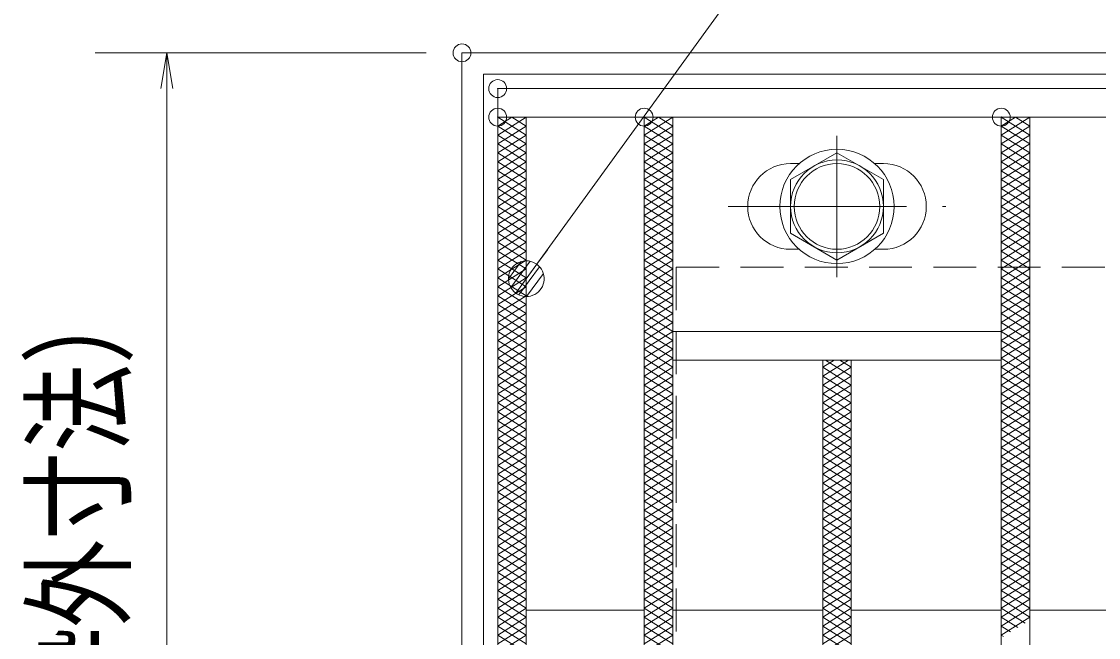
# Model space of a CAD drawing. Units: millimetres, scale not verified. Extents: x -1050 to 1050, y -742 to 742.
# Drawn here: x -857.1 to -706.3, y 405.6 to 491.9 of the extents above; entities that cross this region are included whole.
import ezdxf
from ezdxf.enums import TextEntityAlignment as Align

# ---------------------------------------------------------------- set-up
doc = ezdxf.new("R2010")
doc.units = ezdxf.units.MM
doc.header["$LTSCALE"] = 5
doc.header["$PDMODE"] = 32
doc.header["$PDSIZE"] = 2.5
doc.linetypes.add('CHAIN1', pattern=[8, 5, -1, 1, -1])
doc.linetypes.add('DASHED1', pattern=[1.8, 1.2, -0.6])
for name, color, linetype, lineweight in [('0-1_寸法注釈', 2, 'Continuous', 9), ('0-2_0', 2, 'Continuous', 9), ('0-3_DEFPOINTS', 134, 'Continuous', 9), ('0-4_蓋', 5, 'Continuous', 9), ('0-5_ハッチング', 4, 'Continuous', 9), ('0-7_中心線', 6, 'CHAIN1', 9), ('0-8_締付部品', 7, 'Continuous', 9), ('0-9_枠', 7, 'Continuous', 9), ('0-A_溝開口', 4, 'DASHED1', 9)]:
    doc.layers.add(name, color=color, linetype=linetype, lineweight=lineweight)
doc.styles.add('ＭＳ ゴシック', font='')
doc.styles.get('ＭＳ ゴシック').set_extended_font_data('MS Gothic')

# ---------------------------------------------------------------- blocks, each defined once
blk = doc.blocks.new('_OPEN')
at = {"layer": '0-2_0'}
blk.add_line((0, 0), (-5, 0), dxfattribs=at)
blk.add_lwpolyline([(-5, 0.833), (0, 0), (-5, -0.833)], dxfattribs=at)
blk = doc.blocks.new('_Dot')
at = {"layer": '0-2_0'}
for p, q in [((-2.5, 0), (-5, 0)), ((2.445, 0.5), (-2.445, 0.5)), ((1.997, 1.5), (-1.997, 1.5)), ((2.289, -0.995), (-2.289, -0.995)), ((1.499, -1.995), (-1.499, -1.995))]:
    blk.add_line(p, q, dxfattribs=at)
for points in [[(2.5, 0), (2.48, 0.313), (2.421, 0.622), (2.324, 0.92), (2.191, 1.204), (2.023, 1.469), (1.822, 1.711), (1.594, 1.926), (1.34, 2.111), (1.064, 2.262), (0.773, 2.378), (0.468, 2.456), (0.157, 2.495), (-0.157, 2.495), (-0.468, 2.456), (-0.773, 2.378), (-1.064, 2.262), (-1.34, 2.111), (-1.594, 1.926), (-1.822, 1.711), (-2.023, 1.469), (-2.191, 1.204), (-2.324, 0.92), (-2.421, 0.622), (-2.48, 0.313), (-2.5, 0), (0, 0)], [(-2.5, 0), (-2.48, -0.313), (-2.421, -0.622), (-2.324, -0.92), (-2.191, -1.204), (-2.023, -1.469), (-1.822, -1.711), (-1.594, -1.926), (-1.34, -2.111), (-1.064, -2.262), (-0.773, -2.378), (-0.468, -2.456), (-0.157, -2.495), (0.157, -2.495), (0.468, -2.456), (0.773, -2.378), (1.064, -2.262), (1.34, -2.111), (1.594, -1.926), (1.822, -1.711), (2.023, -1.469), (2.191, -1.204), (2.324, -0.92), (2.421, -0.622), (2.48, -0.313), (2.5, 0), (0, 0)]]:
    blk.add_lwpolyline(points, close=True, dxfattribs=at)

msp = doc.modelspace()

# ---------------------------------------------------------------- linework, layer by layer
at = {"layer": '0-1_寸法注釈'}
for p, q in [((-800.45, 487.475), (-846.789, 487.475)), ((-836.789, 482.475), (-836.789, 332.475))]:
    msp.add_line(p, q, dxfattribs=at)
msp.add_lwpolyline([(-615.707, 540.749), (-724.931, 540.749), (-785.857, 456.667)], dxfattribs=at)
at = {"layer": '0-3_DEFPOINTS'}
msp.add_point((-795.45, 487.475), dxfattribs=at)
at = {"layer": '0-4_蓋'}
for p, q in [((204.55, 482.475), (-790.45, 482.475)), ((-790.45, 332.475), (-790.45, 482.475)), ((204.55, 478.475), (-790.45, 478.475)), ((-786.45, 336.475), (-786.45, 478.475)), ((-769.95, 478.475), (-769.95, 336.475)), ((-765.95, 478.475), (-765.95, 336.475)), ((-719.95, 478.475), (-719.95, 336.475)), ((-715.95, 478.475), (-715.95, 336.475)), ((-749.45, 471.978), (-748.238, 471.978)), ((-737.662, 471.978), (-736.45, 471.978)), ((-749.45, 459.978), (-748.245, 459.978)), ((-737.655, 459.978), (-736.45, 459.978)), ((-719.95, 448.475), (-765.95, 448.475)), ((-719.95, 444.475), (-765.95, 444.475)), ((-744.95, 444.475), (-744.95, 370.475)), ((-740.95, 444.475), (-740.95, 370.475)), ((-769.95, 409.475), (-786.45, 409.475)), ((-744.95, 409.475), (-765.95, 409.475)), ((-719.95, 409.475), (-740.95, 409.475)), ((-694.95, 409.475), (-715.95, 409.475))]:
    msp.add_line(p, q, dxfattribs=at)
for centre, start, end in [((-749.45, 465.978), 90, 270), ((-736.45, 465.978), 270, 90)]:
    msp.add_arc(centre, 6, start, end, dxfattribs=at)
at = {"layer": '0-4_蓋', "color": 7}
msp.add_point((-790.45, 482.475), dxfattribs=at)
at = {"layer": '0-5_ハッチング'}
for p, q in [((-790.45, 477.225), (-788.45, 478.475)), ((-790.45, 478.475), (-786.45, 475.975)), ((-790.45, 475.975), (-786.45, 478.475)), ((-788.45, 478.475), (-786.45, 477.225)), ((-769.95, 475.975), (-765.95, 478.475)), ((-769.95, 478.475), (-765.95, 475.975)), ((-719.95, 475.975), (-715.95, 478.475)), ((-719.95, 478.475), (-715.95, 475.975)), ((-790.45, 477.225), (-786.45, 474.725)), ((-790.45, 474.725), (-786.45, 477.225)), ((-769.95, 474.725), (-765.95, 477.225)), ((-769.95, 477.225), (-765.95, 474.725)), ((-719.95, 474.725), (-715.95, 477.225)), ((-719.95, 477.225), (-715.95, 474.725)), ((-790.45, 475.975), (-786.45, 473.475)), ((-790.45, 473.475), (-786.45, 475.975)), ((-769.95, 473.475), (-765.95, 475.975)), ((-769.95, 475.975), (-765.95, 473.475)), ((-719.95, 473.475), (-715.95, 475.975)), ((-719.95, 475.975), (-715.95, 473.475)), ((-790.45, 474.725), (-786.45, 472.225)), ((-790.45, 472.225), (-786.45, 474.725)), ((-790.45, 473.475), (-786.45, 470.975)), ((-790.45, 470.975), (-786.45, 473.475)), ((-769.95, 472.225), (-765.95, 474.725)), ((-769.95, 474.725), (-765.95, 472.225)), ((-769.95, 470.975), (-765.95, 473.475)), ((-769.95, 473.475), (-765.95, 470.975)), ((-719.95, 472.225), (-715.95, 474.725)), ((-719.95, 474.725), (-715.95, 472.225)), ((-719.95, 470.975), (-715.95, 473.475)), ((-719.95, 473.475), (-715.95, 470.975)), ((-790.45, 472.225), (-786.45, 469.725)), ((-790.45, 469.725), (-786.45, 472.225)), ((-769.95, 469.725), (-765.95, 472.225)), ((-769.95, 472.225), (-765.95, 469.725)), ((-719.95, 469.725), (-715.95, 472.225)), ((-719.95, 472.225), (-715.95, 469.725)), ((-790.45, 470.975), (-786.45, 468.475)), ((-790.45, 468.475), (-786.45, 470.975)), ((-769.95, 468.475), (-765.95, 470.975)), ((-769.95, 470.975), (-765.95, 468.475)), ((-719.95, 468.475), (-715.95, 470.975)), ((-719.95, 470.975), (-715.95, 468.475)), ((-790.45, 469.725), (-786.45, 467.225)), ((-790.45, 467.225), (-786.45, 469.725)), ((-769.95, 467.225), (-765.95, 469.725)), ((-769.95, 469.725), (-765.95, 467.225)), ((-719.95, 467.225), (-715.95, 469.725)), ((-719.95, 469.725), (-715.95, 467.225)), ((-790.45, 468.475), (-786.45, 465.975)), ((-790.45, 465.975), (-786.45, 468.475)), ((-769.95, 465.975), (-765.95, 468.475)), ((-769.95, 468.475), (-765.95, 465.975)), ((-719.95, 465.975), (-715.95, 468.475)), ((-719.95, 468.475), (-715.95, 465.975)), ((-790.45, 467.225), (-786.45, 464.725)), ((-790.45, 464.725), (-786.45, 467.225)), ((-790.45, 465.975), (-786.45, 463.475)), ((-790.45, 463.475), (-786.45, 465.975)), ((-769.95, 464.725), (-765.95, 467.225)), ((-769.95, 467.225), (-765.95, 464.725)), ((-769.95, 463.475), (-765.95, 465.975)), ((-769.95, 465.975), (-765.95, 463.475)), ((-719.95, 464.725), (-715.95, 467.225)), ((-719.95, 467.225), (-715.95, 464.725)), ((-719.95, 463.475), (-715.95, 465.975)), ((-719.95, 465.975), (-715.95, 463.475)), ((-790.45, 464.725), (-786.45, 462.225)), ((-790.45, 462.225), (-786.45, 464.725)), ((-769.95, 462.225), (-765.95, 464.725)), ((-769.95, 464.725), (-765.95, 462.225)), ((-719.95, 462.225), (-715.95, 464.725)), ((-719.95, 464.725), (-715.95, 462.225)), ((-790.45, 463.475), (-786.45, 460.975)), ((-790.45, 460.975), (-786.45, 463.475)), ((-769.95, 460.975), (-765.95, 463.475)), ((-769.95, 463.475), (-765.95, 460.975)), ((-719.95, 460.975), (-715.95, 463.475)), ((-719.95, 463.475), (-715.95, 460.975)), ((-790.45, 462.225), (-786.45, 459.725)), ((-790.45, 459.725), (-786.45, 462.225)), ((-769.95, 459.725), (-765.95, 462.225)), ((-769.95, 462.225), (-765.95, 459.725)), ((-719.95, 459.725), (-715.95, 462.225)), ((-719.95, 462.225), (-715.95, 459.725)), ((-790.45, 460.975), (-786.45, 458.475)), ((-790.45, 458.475), (-786.45, 460.975)), ((-769.95, 458.475), (-765.95, 460.975)), ((-769.95, 460.975), (-765.95, 458.475)), ((-719.95, 458.475), (-715.95, 460.975)), ((-719.95, 460.975), (-715.95, 458.475)), ((-790.45, 459.725), (-786.45, 457.225)), ((-790.45, 457.225), (-786.45, 459.725)), ((-790.45, 458.475), (-786.45, 455.975)), ((-790.45, 455.975), (-786.45, 458.475)), ((-769.95, 457.225), (-765.95, 459.725)), ((-769.95, 459.725), (-765.95, 457.225)), ((-769.95, 455.975), (-765.95, 458.475)), ((-769.95, 458.475), (-765.95, 455.975)), ((-719.95, 457.225), (-715.95, 459.725)), ((-719.95, 459.725), (-715.95, 457.225)), ((-719.95, 455.975), (-715.95, 458.475)), ((-719.95, 458.475), (-715.95, 455.975)), ((-790.45, 457.225), (-786.45, 454.725)), ((-790.45, 454.725), (-786.45, 457.225)), ((-769.95, 454.725), (-765.95, 457.225)), ((-769.95, 457.225), (-765.95, 454.725)), ((-719.95, 454.725), (-715.95, 457.225)), ((-719.95, 457.225), (-715.95, 454.725)), ((-790.45, 455.975), (-786.45, 453.475)), ((-790.45, 453.475), (-786.45, 455.975)), ((-769.95, 453.475), (-765.95, 455.975)), ((-769.95, 455.975), (-765.95, 453.475)), ((-719.95, 453.475), (-715.95, 455.975)), ((-719.95, 455.975), (-715.95, 453.475)), ((-790.45, 454.725), (-786.45, 452.225)), ((-790.45, 452.225), (-786.45, 454.725)), ((-769.95, 452.225), (-765.95, 454.725)), ((-769.95, 454.725), (-765.95, 452.225)), ((-719.95, 452.225), (-715.95, 454.725)), ((-719.95, 454.725), (-715.95, 452.225)), ((-790.45, 453.475), (-786.45, 450.975)), ((-790.45, 450.975), (-786.45, 453.475)), ((-769.95, 450.975), (-765.95, 453.475)), ((-769.95, 453.475), (-765.95, 450.975)), ((-719.95, 450.975), (-715.95, 453.475)), ((-719.95, 453.475), (-715.95, 450.975)), ((-790.45, 452.225), (-786.45, 449.725)), ((-790.45, 449.725), (-786.45, 452.225)), ((-790.45, 450.975), (-786.45, 448.475)), ((-790.45, 448.475), (-786.45, 450.975)), ((-769.95, 449.725), (-765.95, 452.225)), ((-769.95, 452.225), (-765.95, 449.725)), ((-769.95, 448.475), (-765.95, 450.975)), ((-769.95, 450.975), (-765.95, 448.475)), ((-719.95, 449.725), (-715.95, 452.225)), ((-719.95, 452.225), (-715.95, 449.725)), ((-719.95, 448.475), (-715.95, 450.975)), ((-719.95, 450.975), (-715.95, 448.475)), ((-790.45, 449.725), (-786.45, 447.225)), ((-790.45, 447.225), (-786.45, 449.725)), ((-769.95, 447.225), (-765.95, 449.725)), ((-769.95, 449.725), (-765.95, 447.225)), ((-719.95, 447.225), (-715.95, 449.725)), ((-719.95, 449.725), (-715.95, 447.225)), ((-790.45, 448.475), (-786.45, 445.975)), ((-790.45, 445.975), (-786.45, 448.475)), ((-769.95, 445.975), (-765.95, 448.475)), ((-769.95, 448.475), (-765.95, 445.975)), ((-719.95, 445.975), (-715.95, 448.475)), ((-719.95, 448.475), (-715.95, 445.975)), ((-790.45, 447.225), (-786.45, 444.725)), ((-790.45, 444.725), (-786.45, 447.225)), ((-769.95, 444.725), (-765.95, 447.225)), ((-769.95, 447.225), (-765.95, 444.725)), ((-719.95, 444.725), (-715.95, 447.225)), ((-719.95, 447.225), (-715.95, 444.725)), ((-790.45, 445.975), (-786.45, 443.475)), ((-790.45, 443.475), (-786.45, 445.975)), ((-769.95, 443.475), (-765.95, 445.975)), ((-769.95, 445.975), (-765.95, 443.475)), ((-719.95, 443.475), (-715.95, 445.975)), ((-719.95, 445.975), (-715.95, 443.475)), ((-790.45, 444.725), (-786.45, 442.225)), ((-790.45, 442.225), (-786.45, 444.725)), ((-790.45, 443.475), (-786.45, 440.975)), ((-790.45, 440.975), (-786.45, 443.475)), ((-769.95, 442.225), (-765.95, 444.725)), ((-769.95, 444.725), (-765.95, 442.225)), ((-769.95, 440.975), (-765.95, 443.475)), ((-769.95, 443.475), (-765.95, 440.975)), ((-744.95, 442.225), (-741.35, 444.475)), ((-744.95, 443.475), (-743.35, 444.475)), ((-744.95, 440.975), (-740.95, 443.475)), ((-744.95, 443.475), (-740.95, 440.975)), ((-744.55, 444.475), (-740.95, 442.225)), ((-742.55, 444.475), (-740.95, 443.475)), ((-719.95, 442.225), (-715.95, 444.725)), ((-719.95, 444.725), (-715.95, 442.225)), ((-719.95, 440.975), (-715.95, 443.475)), ((-719.95, 443.475), (-715.95, 440.975)), ((-790.45, 442.225), (-786.45, 439.725)), ((-790.45, 439.725), (-786.45, 442.225)), ((-769.95, 439.725), (-765.95, 442.225)), ((-769.95, 442.225), (-765.95, 439.725)), ((-744.95, 439.725), (-740.95, 442.225)), ((-744.95, 442.225), (-740.95, 439.725)), ((-719.95, 439.725), (-715.95, 442.225)), ((-719.95, 442.225), (-715.95, 439.725)), ((-790.45, 440.975), (-786.45, 438.475)), ((-790.45, 438.475), (-786.45, 440.975)), ((-769.95, 438.475), (-765.95, 440.975)), ((-769.95, 440.975), (-765.95, 438.475)), ((-744.95, 438.475), (-740.95, 440.975)), ((-744.95, 440.975), (-740.95, 438.475)), ((-719.95, 438.475), (-715.95, 440.975)), ((-719.95, 440.975), (-715.95, 438.475)), ((-790.45, 439.725), (-786.45, 437.225)), ((-790.45, 437.225), (-786.45, 439.725)), ((-769.95, 437.225), (-765.95, 439.725)), ((-769.95, 439.725), (-765.95, 437.225)), ((-744.95, 437.225), (-740.95, 439.725)), ((-744.95, 439.725), (-740.95, 437.225)), ((-719.95, 437.225), (-715.95, 439.725)), ((-719.95, 439.725), (-715.95, 437.225)), ((-790.45, 438.475), (-786.45, 435.975)), ((-790.45, 435.975), (-786.45, 438.475)), ((-769.95, 435.975), (-765.95, 438.475)), ((-769.95, 438.475), (-765.95, 435.975)), ((-744.95, 435.975), (-740.95, 438.475)), ((-744.95, 438.475), (-740.95, 435.975)), ((-719.95, 435.975), (-715.95, 438.475)), ((-719.95, 438.475), (-715.95, 435.975)), ((-790.45, 437.225), (-786.45, 434.725)), ((-790.45, 434.725), (-786.45, 437.225)), ((-790.45, 435.975), (-786.45, 433.475)), ((-790.45, 433.475), (-786.45, 435.975)), ((-769.95, 434.725), (-765.95, 437.225)), ((-769.95, 437.225), (-765.95, 434.725)), ((-769.95, 433.475), (-765.95, 435.975)), ((-769.95, 435.975), (-765.95, 433.475)), ((-744.95, 434.725), (-740.95, 437.225)), ((-744.95, 437.225), (-740.95, 434.725)), ((-744.95, 433.475), (-740.95, 435.975)), ((-744.95, 435.975), (-740.95, 433.475)), ((-719.95, 434.725), (-715.95, 437.225)), ((-719.95, 437.225), (-715.95, 434.725)), ((-719.95, 433.475), (-715.95, 435.975)), ((-719.95, 435.975), (-715.95, 433.475)), ((-790.45, 434.725), (-786.45, 432.225)), ((-790.45, 432.225), (-786.45, 434.725)), ((-769.95, 432.225), (-765.95, 434.725)), ((-769.95, 434.725), (-765.95, 432.225)), ((-744.95, 432.225), (-740.95, 434.725)), ((-744.95, 434.725), (-740.95, 432.225)), ((-719.95, 432.225), (-715.95, 434.725)), ((-719.95, 434.725), (-715.95, 432.225)), ((-790.45, 433.475), (-786.45, 430.975)), ((-790.45, 430.975), (-786.45, 433.475)), ((-769.95, 430.975), (-765.95, 433.475)), ((-769.95, 433.475), (-765.95, 430.975)), ((-744.95, 430.975), (-740.95, 433.475)), ((-744.95, 433.475), (-740.95, 430.975)), ((-719.95, 430.975), (-715.95, 433.475)), ((-719.95, 433.475), (-715.95, 430.975)), ((-790.45, 432.225), (-786.45, 429.725)), ((-790.45, 429.725), (-786.45, 432.225)), ((-769.95, 429.725), (-765.95, 432.225)), ((-769.95, 432.225), (-765.95, 429.725)), ((-744.95, 429.725), (-740.95, 432.225)), ((-744.95, 432.225), (-740.95, 429.725)), ((-719.95, 429.725), (-715.95, 432.225)), ((-719.95, 432.225), (-715.95, 429.725)), ((-790.45, 430.975), (-786.45, 428.475)), ((-790.45, 428.475), (-786.45, 430.975)), ((-790.45, 429.725), (-786.45, 427.225)), ((-790.45, 427.225), (-786.45, 429.725)), ((-769.95, 428.475), (-765.95, 430.975)), ((-769.95, 430.975), (-765.95, 428.475)), ((-769.95, 427.225), (-765.95, 429.725)), ((-769.95, 429.725), (-765.95, 427.225)), ((-744.95, 428.475), (-740.95, 430.975)), ((-744.95, 430.975), (-740.95, 428.475)), ((-744.95, 427.225), (-740.95, 429.725)), ((-744.95, 429.725), (-740.95, 427.225)), ((-719.95, 428.475), (-715.95, 430.975)), ((-719.95, 430.975), (-715.95, 428.475)), ((-719.95, 427.225), (-715.95, 429.725)), ((-719.95, 429.725), (-715.95, 427.225)), ((-790.45, 428.475), (-786.45, 425.975)), ((-790.45, 425.975), (-786.45, 428.475)), ((-769.95, 425.975), (-765.95, 428.475)), ((-769.95, 428.475), (-765.95, 425.975)), ((-744.95, 425.975), (-740.95, 428.475)), ((-744.95, 428.475), (-740.95, 425.975)), ((-719.95, 425.975), (-715.95, 428.475)), ((-719.95, 428.475), (-715.95, 425.975)), ((-790.45, 427.225), (-786.45, 424.725)), ((-790.45, 424.725), (-786.45, 427.225)), ((-769.95, 424.725), (-765.95, 427.225)), ((-769.95, 427.225), (-765.95, 424.725)), ((-744.95, 424.725), (-740.95, 427.225)), ((-744.95, 427.225), (-740.95, 424.725)), ((-719.95, 424.725), (-715.95, 427.225)), ((-719.95, 427.225), (-715.95, 424.725)), ((-790.45, 425.975), (-786.45, 423.475)), ((-790.45, 423.475), (-786.45, 425.975)), ((-769.95, 423.475), (-765.95, 425.975)), ((-769.95, 425.975), (-765.95, 423.475)), ((-744.95, 423.475), (-740.95, 425.975)), ((-744.95, 425.975), (-740.95, 423.475)), ((-719.95, 423.475), (-715.95, 425.975)), ((-719.95, 425.975), (-715.95, 423.475)), ((-790.45, 424.725), (-786.45, 422.225)), ((-790.45, 422.225), (-786.45, 424.725)), ((-769.95, 422.225), (-765.95, 424.725)), ((-769.95, 424.725), (-765.95, 422.225)), ((-744.95, 422.225), (-740.95, 424.725)), ((-744.95, 424.725), (-740.95, 422.225)), ((-719.95, 422.225), (-715.95, 424.725)), ((-719.95, 424.725), (-715.95, 422.225)), ((-790.45, 423.475), (-786.45, 420.975)), ((-790.45, 420.975), (-786.45, 423.475)), ((-790.45, 422.225), (-786.45, 419.725)), ((-790.45, 419.725), (-786.45, 422.225)), ((-769.95, 420.975), (-765.95, 423.475)), ((-769.95, 423.475), (-765.95, 420.975)), ((-769.95, 419.725), (-765.95, 422.225)), ((-769.95, 422.225), (-765.95, 419.725)), ((-744.95, 420.975), (-740.95, 423.475)), ((-744.95, 423.475), (-740.95, 420.975)), ((-744.95, 419.725), (-740.95, 422.225)), ((-744.95, 422.225), (-740.95, 419.725)), ((-719.95, 420.975), (-715.95, 423.475)), ((-719.95, 423.475), (-715.95, 420.975)), ((-719.95, 419.725), (-715.95, 422.225)), ((-719.95, 422.225), (-715.95, 419.725)), ((-790.45, 420.975), (-786.45, 418.475)), ((-790.45, 418.475), (-786.45, 420.975)), ((-769.95, 418.475), (-765.95, 420.975)), ((-769.95, 420.975), (-765.95, 418.475)), ((-744.95, 418.475), (-740.95, 420.975)), ((-744.95, 420.975), (-740.95, 418.475)), ((-719.95, 418.475), (-715.95, 420.975)), ((-719.95, 420.975), (-715.95, 418.475)), ((-790.45, 419.725), (-786.45, 417.225)), ((-790.45, 417.225), (-786.45, 419.725)), ((-769.95, 417.225), (-765.95, 419.725)), ((-769.95, 419.725), (-765.95, 417.225)), ((-744.95, 417.225), (-740.95, 419.725)), ((-744.95, 419.725), (-740.95, 417.225)), ((-719.95, 417.225), (-715.95, 419.725)), ((-719.95, 419.725), (-715.95, 417.225)), ((-790.45, 418.475), (-786.45, 415.975)), ((-790.45, 415.975), (-786.45, 418.475)), ((-769.95, 415.975), (-765.95, 418.475)), ((-769.95, 418.475), (-765.95, 415.975)), ((-744.95, 415.975), (-740.95, 418.475)), ((-744.95, 418.475), (-740.95, 415.975)), ((-719.95, 415.975), (-715.95, 418.475)), ((-719.95, 418.475), (-715.95, 415.975)), ((-790.45, 417.225), (-786.45, 414.725)), ((-790.45, 414.725), (-786.45, 417.225)), ((-769.95, 414.725), (-765.95, 417.225)), ((-769.95, 417.225), (-765.95, 414.725)), ((-744.95, 414.725), (-740.95, 417.225)), ((-744.95, 417.225), (-740.95, 414.725)), ((-719.95, 414.725), (-715.95, 417.225)), ((-719.95, 417.225), (-715.95, 414.725)), ((-790.45, 415.975), (-786.45, 413.475)), ((-790.45, 413.475), (-786.45, 415.975)), ((-790.45, 414.725), (-786.45, 412.225)), ((-790.45, 412.225), (-786.45, 414.725)), ((-769.95, 413.475), (-765.95, 415.975)), ((-769.95, 415.975), (-765.95, 413.475)), ((-769.95, 412.225), (-765.95, 414.725)), ((-769.95, 414.725), (-765.95, 412.225)), ((-744.95, 413.475), (-740.95, 415.975)), ((-744.95, 415.975), (-740.95, 413.475)), ((-744.95, 412.225), (-740.95, 414.725)), ((-744.95, 414.725), (-740.95, 412.225)), ((-719.95, 413.475), (-715.95, 415.975)), ((-719.95, 415.975), (-715.95, 413.475)), ((-719.95, 412.225), (-715.95, 414.725)), ((-719.95, 414.725), (-715.95, 412.225)), ((-790.45, 413.475), (-786.45, 410.975)), ((-790.45, 410.975), (-786.45, 413.475)), ((-769.95, 410.975), (-765.95, 413.475)), ((-769.95, 413.475), (-765.95, 410.975)), ((-744.95, 410.975), (-740.95, 413.475)), ((-744.95, 413.475), (-740.95, 410.975)), ((-719.95, 410.975), (-715.95, 413.475)), ((-719.95, 413.475), (-715.95, 410.975)), ((-790.45, 412.225), (-786.45, 409.725)), ((-790.45, 409.725), (-786.45, 412.225)), ((-769.95, 409.725), (-765.95, 412.225)), ((-769.95, 412.225), (-765.95, 409.725)), ((-744.95, 409.725), (-740.95, 412.225)), ((-744.95, 412.225), (-740.95, 409.725)), ((-719.95, 409.725), (-715.95, 412.225)), ((-719.95, 412.225), (-715.95, 409.725)), ((-790.45, 410.975), (-786.45, 408.475)), ((-790.45, 408.475), (-786.45, 410.975)), ((-769.95, 408.475), (-765.95, 410.975)), ((-769.95, 410.975), (-765.95, 408.475)), ((-744.95, 408.475), (-740.95, 410.975)), ((-744.95, 410.975), (-740.95, 408.475)), ((-719.95, 408.475), (-715.95, 410.975)), ((-719.95, 410.975), (-715.95, 408.475)), ((-790.45, 409.725), (-786.45, 407.225)), ((-790.45, 407.225), (-786.45, 409.725)), ((-769.95, 407.225), (-765.95, 409.725)), ((-769.95, 409.725), (-765.95, 407.225)), ((-744.95, 407.225), (-740.95, 409.725)), ((-744.95, 409.725), (-740.95, 407.225)), ((-719.95, 407.225), (-715.95, 409.725)), ((-719.95, 409.725), (-716.612, 407.639)), ((-790.45, 408.475), (-786.45, 405.975)), ((-790.45, 405.975), (-786.45, 408.475)), ((-790.45, 407.225), (-786.45, 404.725)), ((-790.45, 404.725), (-786.45, 407.225)), ((-769.95, 405.975), (-765.95, 408.475)), ((-769.95, 408.475), (-765.95, 405.975)), ((-769.95, 404.725), (-765.95, 407.225)), ((-769.95, 407.225), (-765.95, 404.725)), ((-744.95, 405.975), (-740.95, 408.475)), ((-744.95, 408.475), (-740.95, 405.975)), ((-744.95, 404.725), (-740.95, 407.225)), ((-744.95, 407.225), (-740.95, 404.725)), ((-719.95, 405.975), (-715.95, 408.475)), ((-719.95, 408.475), (-717.648, 407.037)), ((-719.95, 407.225), (-718.663, 406.42)), ((-790.45, 405.975), (-786.45, 403.475)), ((-790.45, 403.475), (-786.45, 405.975)), ((-769.95, 403.475), (-765.95, 405.975)), ((-769.95, 405.975), (-765.95, 403.475)), ((-744.95, 403.475), (-740.95, 405.975)), ((-744.95, 405.975), (-740.95, 403.475)), ((-719.95, 405.975), (-719.654, 405.79))]:
    msp.add_line(p, q, dxfattribs=at)
for points in [[(-769.95, 477.225), (-767.95, 478.475), (-765.95, 477.225)], [(-719.95, 477.225), (-717.95, 478.475), (-715.95, 477.225)]]:
    msp.add_lwpolyline(points, dxfattribs=at)
for p in [(-790.45, 478.475), (-769.95, 478.475), (-719.95, 478.475)]:
    msp.add_point(p, dxfattribs=at)
at = {"layer": '0-7_中心線'}
for p, q in [((-742.95, 475.871), (-742.95, 456.085)), ((-758.196, 465.978), (-727.704, 465.978))]:
    msp.add_line(p, q, dxfattribs=at)
at = {"layer": '0-8_締付部品'}
for p, q in [((-749.45, 469.731), (-742.95, 473.483)), ((-749.45, 462.225), (-749.45, 469.731)), ((-742.95, 458.472), (-749.45, 462.225)), ((-736.45, 462.225), (-742.95, 458.472))]:
    msp.add_line(p, q, dxfattribs=at)
msp.add_lwpolyline([(-742.95, 473.483), (-736.45, 469.731), (-736.45, 462.225)], dxfattribs=at)
for centre, radius in [((-742.95, 465.975), 8), ((-742.95, 465.978), 6.5), ((-742.95, 465.978), 5.993)]:
    msp.add_circle(centre, radius, dxfattribs=at)
at = {"layer": '0-9_枠'}
for p, q in [((-795.45, 487.475), (409.55, 487.475)), ((-795.45, 487.475), (-795.45, 327.475)), ((-792.45, 484.475), (407.714, 484.475)), ((-792.45, 484.475), (-792.45, 330.475))]:
    msp.add_line(p, q, dxfattribs=at)
at = {"layer": '0-A_溝開口'}
for q in [(204.55, 457.475), (-765.45, 357.475)]:
    msp.add_line((-765.45, 457.475), q, dxfattribs=at)

# ---------------------------------------------------------------- block references
at = {"layer": '0-1_寸法注釈'}
for name, p, rotation in [('_OPEN', (-836.789, 487.475), 90), ('_Dot', (-786.45, 455.862), 233.62864)]:
    msp.add_blockref(name, p, dxfattribs=dict(at, rotation=rotation))

# ---------------------------------------------------------------- texts
at = {"layer": '0-1_寸法注釈', "color": 7, "style": 'ＭＳ ゴシック', "width": 0.75}
msp.add_text('160（枠外寸法）', height=12.02, rotation=90, dxfattribs=at).set_placement((-839.476, 364.027), align=Align.BOTTOM_LEFT)

doc.saveas('drawing.dxf')
